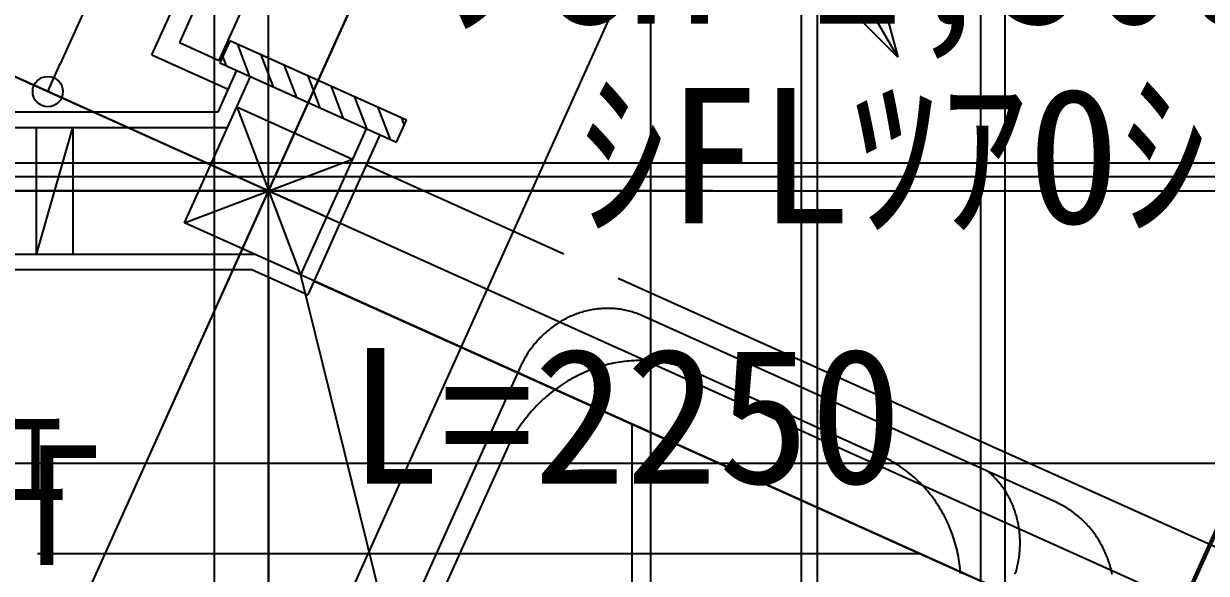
# Model space of a CAD drawing. Header units: metres. Extents: x 10908 to 27249, y 7268 to 22901.
# Drawn here: x 19117 to 20094, y 11419 to 11873 of the extents above; entities that cross this region are included whole.
import ezdxf

# ---------------------------------------------------------------- set-up
doc = ezdxf.new("R2010")
doc.units = ezdxf.units.M

msp = doc.modelspace()

# ---------------------------------------------------------------- linework, layer by layer
at = {"layer": '繝繝ｼ繧ｿ 001_1F'}
for p, q in [((19025.69, 11083.07), (21884.12, 17435.13)), ((19566.79, 12772.89), (19146.93, 11839.88)), ((18912.84, 11917.8), (20572.78, 11170.83)), ((19319.06, 11662.44), (19319.06, 11912.44)), ((19200.38, 11788.41), (18972.4, 11891)), ((19136.67, 11817.08), (19146.93, 11839.88)), ((19364.65, 11714.49), (19136.67, 11817.08)), ((19136.67, 11817.08), (19136.67, 11817.08)), ((19200.38, 11788.41), (19200.38, 11788.41)), ((19686.02, 11735), (11375, 11735)), ((19364.65, 11714.49), (19364.65, 11714.49)), ((19319.06, 11662.44), (19319.06, 11662.44))]:
    msp.add_line(p, q, dxfattribs=at)
msp.add_circle((19136.67, 11817.08), 12.5, dxfattribs=at)
at = {"layer": '繝繝ｼ繧ｿ 001_2F'}
for p, q in [((19838.97, 11845.47), (19714.39, 12061.25)), ((19819.56, 11917.92), (19838.97, 11845.47)), ((19838.97, 11845.47), (19785.94, 11898.51))]:
    msp.add_line(p, q, dxfattribs=at)
at = {"layer": '繧ｫ繝槭メ_1F'}
for p, q in [((19562.94, 11682.83), (19399.88, 11756.21)), ((19356.79, 11660.46), (20068.09, 11340.37)), ((20111.18, 11436.12), (19607.8, 11662.64))]:
    msp.add_line(p, q, dxfattribs=at)
at = {"layer": '繧ｫ繧ｿ繝ｭ繧ｰ驛ｨ蜩(蜴ｨ謌ｿ險ｭ蛯)_2F'}
for p, q in [((20084.42, 12951), (19159.6, 10899.85)), ((19734.56, 10640.84), (20658.74, 12692.06)), ((19588.32, 11637.06), (19587.07, 11636.86)), ((19589.57, 11637.23), (19588.32, 11637.06)), ((19590.82, 11637.39), (19589.57, 11637.23)), ((19592.08, 11637.52), (19590.82, 11637.39)), ((19593.34, 11637.63), (19592.08, 11637.52)), ((19594.6, 11637.72), (19593.34, 11637.63)), ((19595.85, 11637.79), (19594.6, 11637.72)), ((19597.11, 11637.84), (19595.85, 11637.79)), ((19598.37, 11637.86), (19597.11, 11637.84)), ((19599.62, 11637.87), (19598.37, 11637.86)), ((19600.88, 11637.85), (19599.62, 11637.87)), ((19602.13, 11637.81), (19600.88, 11637.85)), ((19603.38, 11637.74), (19602.13, 11637.81)), ((19604.63, 11637.66), (19603.38, 11637.74)), ((19605.88, 11637.55), (19604.63, 11637.66)), ((19607.12, 11637.43), (19605.88, 11637.55)), ((19608.36, 11637.28), (19607.12, 11637.43)), ((19609.6, 11637.11), (19608.36, 11637.28)), ((19610.83, 11636.91), (19609.6, 11637.11)), ((19561.83, 11627.85), (19560.7, 11627.2)), ((19562.96, 11628.48), (19561.83, 11627.85)), ((19564.1, 11629.09), (19562.96, 11628.48)), ((19565.25, 11629.69), (19564.1, 11629.09)), ((19566.41, 11630.26), (19565.25, 11629.69)), ((19567.58, 11630.81), (19566.41, 11630.26)), ((19568.75, 11631.34), (19567.58, 11630.81)), ((19569.94, 11631.86), (19568.75, 11631.34)), ((19571.13, 11632.35), (19569.94, 11631.86)), ((19572.32, 11632.82), (19571.13, 11632.35)), ((19573.52, 11633.27), (19572.32, 11632.82)), ((19574.73, 11633.7), (19573.52, 11633.27)), ((19575.94, 11634.11), (19574.73, 11633.7)), ((19577.16, 11634.5), (19575.94, 11634.11)), ((19578.39, 11634.87), (19577.16, 11634.5)), ((19579.62, 11635.22), (19578.39, 11634.87)), ((19580.85, 11635.54), (19579.62, 11635.22)), ((19582.09, 11635.85), (19580.85, 11635.54)), ((19583.33, 11636.13), (19582.09, 11635.85)), ((19584.57, 11636.4), (19583.33, 11636.13)), ((19585.82, 11636.64), (19584.57, 11636.4)), ((19587.07, 11636.86), (19585.82, 11636.64)), ((19612.06, 11636.7), (19610.83, 11636.91)), ((19613.29, 11636.46), (19612.06, 11636.7)), ((19614.5, 11636.21), (19613.29, 11636.46)), ((19615.72, 11635.93), (19614.5, 11636.21)), ((19616.93, 11635.63), (19615.72, 11635.93)), ((19618.13, 11635.31), (19616.93, 11635.63)), ((19619.32, 11634.96), (19618.13, 11635.31)), ((19620.51, 11634.6), (19619.32, 11634.96)), ((19621.7, 11634.22), (19620.51, 11634.6)), ((19622.87, 11633.81), (19621.7, 11634.22)), ((19624.04, 11633.39), (19622.87, 11633.81)), ((19625.2, 11632.94), (19624.04, 11633.39)), ((19626.35, 11632.47), (19625.2, 11632.94)), ((19627.49, 11631.99), (19626.35, 11632.47)), ((19628.63, 11631.48), (19627.49, 11631.99)), ((19629.75, 11630.95), (19628.63, 11631.48)), ((19630.87, 11630.41), (19629.75, 11630.95)), ((19970.38, 11477.33), (19630.87, 11630.41)), ((19548.03, 11618), (19547.05, 11617.12)), ((19549.02, 11618.86), (19548.03, 11618)), ((19550.03, 11619.71), (19549.02, 11618.86)), ((19551.04, 11620.53), (19550.03, 11619.71)), ((19552.07, 11621.35), (19551.04, 11620.53)), ((19553.11, 11622.14), (19552.07, 11621.35)), ((19554.16, 11622.92), (19553.11, 11622.14)), ((19555.23, 11623.68), (19554.16, 11622.92)), ((19556.3, 11624.42), (19555.23, 11623.68)), ((19557.38, 11625.14), (19556.3, 11624.42)), ((19558.48, 11625.85), (19557.38, 11625.14)), ((19559.59, 11626.54), (19558.48, 11625.85)), ((19560.7, 11627.2), (19559.59, 11626.54)), ((19538.87, 11608.51), (19538.04, 11607.48)), ((19539.72, 11609.53), (19538.87, 11608.51)), ((19540.59, 11610.53), (19539.72, 11609.53)), ((19541.47, 11611.51), (19540.59, 11610.53)), ((19542.36, 11612.49), (19541.47, 11611.51)), ((19543.27, 11613.44), (19542.36, 11612.49)), ((19544.2, 11614.38), (19543.27, 11613.44)), ((19545.14, 11615.31), (19544.2, 11614.38)), ((19546.09, 11616.22), (19545.14, 11615.31)), ((19547.05, 11617.12), (19546.09, 11616.22)), ((19531.95, 11598.79), (19531.26, 11597.65)), ((19532.65, 11599.92), (19531.95, 11598.79)), ((19533.37, 11601.04), (19532.65, 11599.92)), ((19534.11, 11602.14), (19533.37, 11601.04)), ((19534.86, 11603.24), (19534.11, 11602.14)), ((19535.63, 11604.32), (19534.86, 11603.24)), ((19536.42, 11605.39), (19535.63, 11604.32)), ((19537.22, 11606.44), (19536.42, 11605.39)), ((19538.04, 11607.48), (19537.22, 11606.44)), ((19526.42, 11588.18), (19525.9, 11586.96)), ((19526.96, 11589.4), (19526.42, 11588.18)), ((19527.52, 11590.6), (19526.96, 11589.4)), ((19528.1, 11591.8), (19527.52, 11590.6)), ((19528.7, 11592.99), (19528.1, 11591.8)), ((19529.31, 11594.17), (19528.7, 11592.99)), ((19529.94, 11595.34), (19529.31, 11594.17)), ((19530.59, 11596.5), (19529.94, 11595.34)), ((19531.26, 11597.65), (19530.59, 11596.5)), ((19589, 11588.46), (19587.2, 11587.82)), ((19590.81, 11589.07), (19589, 11588.46)), ((19592.63, 11589.65), (19590.81, 11589.07)), ((19594.46, 11590.2), (19592.63, 11589.65)), ((19596.29, 11590.72), (19594.46, 11590.2)), ((19598.13, 11591.21), (19596.29, 11590.72)), ((19599.98, 11591.66), (19598.13, 11591.21)), ((19601.83, 11592.09), (19599.98, 11591.66)), ((19603.68, 11592.49), (19601.83, 11592.09)), ((19605.54, 11592.86), (19603.68, 11592.49)), ((19607.4, 11593.19), (19605.54, 11592.86)), ((19609.27, 11593.49), (19607.4, 11593.19)), ((19611.14, 11593.77), (19609.27, 11593.49)), ((19613.01, 11594.01), (19611.14, 11593.77)), ((19614.89, 11594.22), (19613.01, 11594.01)), ((19616.76, 11594.4), (19614.89, 11594.22)), ((19618.64, 11594.55), (19616.76, 11594.4)), ((19620.52, 11594.66), (19618.64, 11594.55)), ((19622.39, 11594.75), (19620.52, 11594.66)), ((19624.27, 11594.8), (19622.39, 11594.75)), ((19626.14, 11594.82), (19624.27, 11594.8)), ((19628.02, 11594.81), (19626.14, 11594.82)), ((19629.89, 11594.77), (19628.02, 11594.81)), ((19631.76, 11594.7), (19629.89, 11594.77)), ((19633.63, 11594.6), (19631.76, 11594.7)), ((19635.49, 11594.46), (19633.63, 11594.6)), ((19637.35, 11594.29), (19635.49, 11594.46)), ((19639.2, 11594.1), (19637.35, 11594.29)), ((19641.05, 11593.87), (19639.2, 11594.1)), ((19642.9, 11593.61), (19641.05, 11593.87)), ((19644.74, 11593.31), (19642.9, 11593.61)), ((19646.57, 11592.99), (19644.74, 11593.31)), ((19648.4, 11592.64), (19646.57, 11592.99)), ((19650.22, 11592.25), (19648.4, 11592.64)), ((19652.03, 11591.84), (19650.22, 11592.25)), ((19653.83, 11591.39), (19652.03, 11591.84)), ((19655.63, 11590.91), (19653.83, 11591.39)), ((19657.41, 11590.41), (19655.63, 11590.91)), ((19659.19, 11589.87), (19657.41, 11590.41)), ((19660.95, 11589.3), (19659.19, 11589.87)), ((19662.71, 11588.7), (19660.95, 11589.3)), ((19664.45, 11588.08), (19662.71, 11588.7)), ((19525.9, 11586.96), (19286, 11054.87)), ((19568.02, 11578.87), (19566.35, 11577.88)), ((19569.7, 11579.82), (19568.02, 11578.87)), ((19571.4, 11580.75), (19569.7, 11579.82)), ((19573.11, 11581.65), (19571.4, 11580.75)), ((19574.83, 11582.52), (19573.11, 11581.65)), ((19576.57, 11583.36), (19574.83, 11582.52)), ((19578.31, 11584.18), (19576.57, 11583.36)), ((19580.07, 11584.97), (19578.31, 11584.18)), ((19581.84, 11585.72), (19580.07, 11584.97)), ((19583.61, 11586.45), (19581.84, 11585.72)), ((19585.4, 11587.15), (19583.61, 11586.45)), ((19587.2, 11587.82), (19585.4, 11587.15)), ((19666.19, 11587.42), (19664.45, 11588.08)), ((19667.91, 11586.73), (19666.19, 11587.42)), ((19669.62, 11586.01), (19667.91, 11586.73)), ((19671.32, 11585.27), (19669.62, 11586.01)), ((19673, 11584.49), (19671.32, 11585.27)), ((19674.67, 11583.69), (19673, 11584.49)), ((19674.67, 11583.69), (19821.64, 11517.43)), ((19553.51, 11569.07), (19551.98, 11567.85)), ((19555.06, 11570.26), (19553.51, 11569.07)), ((19556.62, 11571.43), (19555.06, 11570.26)), ((19558.21, 11572.57), (19556.62, 11571.43)), ((19559.8, 11573.68), (19558.21, 11572.57)), ((19561.42, 11574.77), (19559.8, 11573.68)), ((19563.05, 11575.84), (19561.42, 11574.77)), ((19564.69, 11576.87), (19563.05, 11575.84)), ((19566.35, 11577.88), (19564.69, 11576.87)), ((19543.17, 11560.04), (19541.77, 11558.66)), ((19544.59, 11561.4), (19543.17, 11560.04)), ((19546.03, 11562.74), (19544.59, 11561.4)), ((19547.49, 11564.05), (19546.03, 11562.74)), ((19548.97, 11565.34), (19547.49, 11564.05)), ((19550.46, 11566.61), (19548.97, 11565.34)), ((19551.98, 11567.85), (19550.46, 11566.61)), ((19533.81, 11549.92), (19532.55, 11548.39)), ((19535.08, 11551.43), (19533.81, 11549.92)), ((19536.38, 11552.91), (19535.08, 11551.43)), ((19537.69, 11554.38), (19536.38, 11552.91)), ((19539.03, 11555.83), (19537.69, 11554.38)), ((19540.39, 11557.26), (19539.03, 11555.83)), ((19541.77, 11558.66), (19540.39, 11557.26)), ((19526.64, 11540.45), (19525.53, 11538.81)), ((19527.78, 11542.08), (19526.64, 11540.45)), ((19528.94, 11543.68), (19527.78, 11542.08)), ((19530.12, 11545.27), (19528.94, 11543.68)), ((19531.33, 11546.84), (19530.12, 11545.27)), ((19532.55, 11548.39), (19531.33, 11546.84)), ((19520.34, 11530.36), (19519.38, 11528.62)), ((19521.33, 11532.08), (19520.34, 11530.36)), ((19522.34, 11533.79), (19521.33, 11532.08)), ((19523.38, 11535.48), (19522.34, 11533.79)), ((19524.44, 11537.15), (19523.38, 11535.48)), ((19525.53, 11538.81), (19524.44, 11537.15)), ((19515.8, 11521.53), (19326.13, 11100.88)), ((19516.65, 11523.33), (19515.8, 11521.53)), ((19517.54, 11525.11), (19516.65, 11523.33)), ((19518.45, 11526.87), (19517.54, 11525.11)), ((19519.38, 11528.62), (19518.45, 11526.87)), ((19823.35, 11516.71), (19821.64, 11517.43)), ((19825.04, 11515.96), (19823.35, 11516.71)), ((19826.72, 11515.18), (19825.04, 11515.96)), ((19828.39, 11514.37), (19826.72, 11515.18)), ((19830.05, 11513.54), (19828.39, 11514.37)), ((19831.69, 11512.67), (19830.05, 11513.54)), ((19833.31, 11511.78), (19831.69, 11512.67)), ((19834.93, 11510.86), (19833.31, 11511.78)), ((19836.52, 11509.91), (19834.93, 11510.86)), ((19838.1, 11508.94), (19836.52, 11509.91)), ((19839.66, 11507.94), (19838.1, 11508.94)), ((19841.21, 11506.91), (19839.66, 11507.94)), ((19842.74, 11505.85), (19841.21, 11506.91)), ((19844.25, 11504.77), (19842.74, 11505.85)), ((19845.74, 11503.66), (19844.25, 11504.77)), ((19847.21, 11502.53), (19845.74, 11503.66)), ((19848.67, 11501.37), (19847.21, 11502.53)), ((19850.11, 11500.18), (19848.67, 11501.37)), ((19914.38, 11502.38), (19913.62, 11503.04)), ((19915.13, 11501.71), (19914.38, 11502.38)), ((19915.87, 11501.03), (19915.13, 11501.71)), ((19916.6, 11500.34), (19915.87, 11501.03)), ((19917.33, 11499.64), (19916.6, 11500.34)), ((19851.52, 11498.97), (19850.11, 11500.18)), ((19852.92, 11497.74), (19851.52, 11498.97)), ((19854.3, 11496.48), (19852.92, 11497.74)), ((19855.65, 11495.19), (19854.3, 11496.48)), ((19856.99, 11493.89), (19855.65, 11495.19)), ((19858.3, 11492.56), (19856.99, 11493.89)), ((19859.59, 11491.2), (19858.3, 11492.56)), ((19860.86, 11489.83), (19859.59, 11491.2)), ((19918.04, 11498.93), (19917.33, 11499.64)), ((19918.74, 11498.2), (19918.04, 11498.93)), ((19919.44, 11497.47), (19918.74, 11498.2)), ((19920.12, 11496.73), (19919.44, 11497.47)), ((19920.8, 11495.97), (19920.12, 11496.73)), ((19921.46, 11495.21), (19920.8, 11495.97)), ((19922.12, 11494.44), (19921.46, 11495.21)), ((19922.76, 11493.66), (19922.12, 11494.44)), ((19923.39, 11492.86), (19922.76, 11493.66)), ((19924.02, 11492.06), (19923.39, 11492.86)), ((19924.63, 11491.25), (19924.02, 11492.06)), ((19925.23, 11490.43), (19924.63, 11491.25)), ((19862.11, 11488.43), (19860.86, 11489.83)), ((19863.34, 11487.01), (19862.11, 11488.43)), ((19864.54, 11485.57), (19863.34, 11487.01)), ((19865.72, 11484.11), (19864.54, 11485.57)), ((19866.87, 11482.62), (19865.72, 11484.11)), ((19868, 11481.12), (19866.87, 11482.62)), ((19869.11, 11479.6), (19868, 11481.12)), ((19925.82, 11489.6), (19925.23, 11490.43)), ((19926.4, 11488.77), (19925.82, 11489.6)), ((19926.97, 11487.92), (19926.4, 11488.77)), ((19927.53, 11487.07), (19926.97, 11487.92)), ((19928.08, 11486.21), (19927.53, 11487.07)), ((19928.61, 11485.34), (19928.08, 11486.21)), ((19929.14, 11484.46), (19928.61, 11485.34)), ((19929.65, 11483.57), (19929.14, 11484.46)), ((19930.15, 11482.68), (19929.65, 11483.57)), ((19930.64, 11481.78), (19930.15, 11482.68)), ((19931.12, 11480.87), (19930.64, 11481.78)), ((19931.58, 11479.96), (19931.12, 11480.87)), ((19870.2, 11478.05), (19869.11, 11479.6)), ((19871.25, 11476.49), (19870.2, 11478.05)), ((19872.29, 11474.91), (19871.25, 11476.49)), ((19873.3, 11473.31), (19872.29, 11474.91)), ((19874.28, 11471.69), (19873.3, 11473.31)), ((19875.23, 11470.05), (19874.28, 11471.69)), ((19932.03, 11479.03), (19931.58, 11479.96)), ((19932.48, 11478.1), (19932.03, 11479.03)), ((19932.9, 11477.17), (19932.48, 11478.1)), ((19933.32, 11476.23), (19932.9, 11477.17)), ((19933.73, 11475.28), (19933.32, 11476.23)), ((19934.12, 11474.32), (19933.73, 11475.28)), ((19934.5, 11473.36), (19934.12, 11474.32)), ((19934.87, 11472.39), (19934.5, 11473.36)), ((19935.22, 11471.42), (19934.87, 11472.39)), ((19935.56, 11470.44), (19935.22, 11471.42)), ((19971.57, 11476.76), (19970.38, 11477.33)), ((19972.75, 11476.17), (19971.57, 11476.76)), ((19973.92, 11475.56), (19972.75, 11476.17)), ((19975.08, 11474.93), (19973.92, 11475.56)), ((19976.22, 11474.29), (19975.08, 11474.93)), ((19977.36, 11473.62), (19976.22, 11474.29)), ((19978.49, 11472.93), (19977.36, 11473.62)), ((19979.6, 11472.23), (19978.49, 11472.93)), ((19980.71, 11471.51), (19979.6, 11472.23)), ((19981.8, 11470.77), (19980.71, 11471.51)), ((19876.17, 11468.4), (19875.23, 11470.05)), ((19877.07, 11466.73), (19876.17, 11468.4)), ((19877.95, 11465.04), (19877.07, 11466.73)), ((19878.8, 11463.34), (19877.95, 11465.04)), ((19879.62, 11461.62), (19878.8, 11463.34)), ((19880.42, 11459.89), (19879.62, 11461.62)), ((19935.89, 11469.46), (19935.56, 11470.44)), ((19936.21, 11468.47), (19935.89, 11469.46)), ((19936.52, 11467.48), (19936.21, 11468.47)), ((19936.81, 11466.48), (19936.52, 11467.48)), ((19937.09, 11465.48), (19936.81, 11466.48)), ((19937.35, 11464.47), (19937.09, 11465.48)), ((19937.6, 11463.46), (19937.35, 11464.47)), ((19937.84, 11462.44), (19937.6, 11463.46)), ((19938.07, 11461.42), (19937.84, 11462.44)), ((19938.28, 11460.4), (19938.07, 11461.42)), ((19982.88, 11470.01), (19981.8, 11470.77)), ((19983.95, 11469.23), (19982.88, 11470.01)), ((19985, 11468.43), (19983.95, 11469.23)), ((19986.05, 11467.62), (19985, 11468.43)), ((19987.08, 11466.79), (19986.05, 11467.62)), ((19988.09, 11465.94), (19987.08, 11466.79)), ((19989.1, 11465.08), (19988.09, 11465.94)), ((19990.09, 11464.19), (19989.1, 11465.08)), ((19991.06, 11463.3), (19990.09, 11464.19)), ((19992.02, 11462.38), (19991.06, 11463.3)), ((19992.97, 11461.45), (19992.02, 11462.38)), ((19993.9, 11460.5), (19992.97, 11461.45)), ((19881.19, 11458.14), (19880.42, 11459.89)), ((19881.94, 11456.38), (19881.19, 11458.14)), ((19882.65, 11454.61), (19881.94, 11456.38)), ((19883.34, 11452.82), (19882.65, 11454.61)), ((19884, 11451.02), (19883.34, 11452.82)), ((19938.48, 11459.37), (19938.28, 11460.4)), ((19938.67, 11458.34), (19938.48, 11459.37)), ((19938.85, 11457.31), (19938.67, 11458.34)), ((19939.01, 11456.27), (19938.85, 11457.31)), ((19939.15, 11455.23), (19939.01, 11456.27)), ((19939.29, 11454.19), (19939.15, 11455.23)), ((19939.41, 11453.14), (19939.29, 11454.19)), ((19939.52, 11452.1), (19939.41, 11453.14)), ((19939.61, 11451.05), (19939.52, 11452.1)), ((19994.82, 11459.54), (19993.9, 11460.5)), ((19995.72, 11458.56), (19994.82, 11459.54)), ((19996.61, 11457.57), (19995.72, 11458.56)), ((19997.48, 11456.56), (19996.61, 11457.57)), ((19998.33, 11455.53), (19997.48, 11456.56)), ((19999.17, 11454.49), (19998.33, 11455.53)), ((19999.99, 11453.44), (19999.17, 11454.49)), ((20000.8, 11452.37), (19999.99, 11453.44)), ((20001.59, 11451.29), (20000.8, 11452.37)), ((19884.63, 11449.2), (19884, 11451.02)), ((19885.23, 11447.38), (19884.63, 11449.2)), ((19885.8, 11445.54), (19885.23, 11447.38)), ((19886.35, 11443.69), (19885.8, 11445.54)), ((19886.86, 11441.83), (19886.35, 11443.69)), ((19887.35, 11439.97), (19886.86, 11441.83)), ((19939.69, 11450), (19939.61, 11451.05)), ((19939.76, 11448.94), (19939.69, 11450)), ((19939.81, 11447.89), (19939.76, 11448.94)), ((19939.85, 11446.83), (19939.81, 11447.89)), ((19939.88, 11445.78), (19939.85, 11446.83)), ((19939.86, 11441.54), (19939.88, 11442.6)), ((19939.9, 11444.72), (19939.88, 11445.78)), ((19939.88, 11442.6), (19939.9, 11443.66)), ((19939.9, 11443.66), (19939.9, 11444.72)), ((20002.36, 11450.2), (20001.59, 11451.29)), ((20003.12, 11449.09), (20002.36, 11450.2)), ((20003.86, 11447.97), (20003.12, 11449.09)), ((20004.58, 11446.84), (20003.86, 11447.97)), ((20005.29, 11445.69), (20004.58, 11446.84)), ((20005.97, 11444.53), (20005.29, 11445.69)), ((20006.64, 11443.36), (20005.97, 11444.53)), ((20007.29, 11442.18), (20006.64, 11443.36)), ((20007.93, 11440.99), (20007.29, 11442.18)), ((19887.81, 11438.09), (19887.35, 11439.97)), ((19888.24, 11436.2), (19887.81, 11438.09)), ((19888.64, 11434.31), (19888.24, 11436.2)), ((19889.01, 11432.4), (19888.64, 11434.31)), ((19889.35, 11430.49), (19889.01, 11432.4)), ((19938.86, 11430.96), (19939.02, 11432.01)), ((19939.02, 11432.01), (19939.16, 11433.07)), ((19939.16, 11433.07), (19939.3, 11434.12)), ((19939.3, 11434.12), (19939.42, 11435.18)), ((19939.42, 11435.18), (19939.52, 11436.24)), ((19939.52, 11436.24), (19939.62, 11437.3)), ((19939.62, 11437.3), (19939.7, 11438.36)), ((19939.7, 11438.36), (19939.76, 11439.42)), ((19939.76, 11439.42), (19939.82, 11440.48)), ((19939.82, 11440.48), (19939.86, 11441.54)), ((20008.54, 11439.78), (20007.93, 11440.99)), ((20009.14, 11438.57), (20008.54, 11439.78)), ((20009.71, 11437.34), (20009.14, 11438.57)), ((20010.27, 11436.11), (20009.71, 11437.34)), ((20010.81, 11434.86), (20010.27, 11436.11)), ((20011.33, 11433.6), (20010.81, 11434.86)), ((20011.84, 11432.34), (20011.33, 11433.6)), ((20012.32, 11431.07), (20011.84, 11432.34)), ((19889.66, 11428.57), (19889.35, 11430.49)), ((19889.94, 11426.65), (19889.66, 11428.57)), ((19890.19, 11424.72), (19889.94, 11426.65)), ((19890.41, 11422.78), (19890.19, 11424.72)), ((19890.61, 11420.84), (19890.41, 11422.78)), ((19936.83, 11421.56), (19937.11, 11422.59)), ((19937.11, 11422.59), (19937.37, 11423.63)), ((19937.37, 11423.63), (19937.62, 11424.67)), ((19937.62, 11424.67), (19937.86, 11425.71)), ((19937.86, 11425.71), (19938.09, 11426.76)), ((19938.09, 11426.76), (19938.3, 11427.8)), ((19938.3, 11427.8), (19938.5, 11428.85)), ((19938.5, 11428.85), (19938.69, 11429.9)), ((19938.69, 11429.9), (19938.86, 11430.96)), ((20012.78, 11429.78), (20012.32, 11431.07)), ((20013.23, 11428.49), (20012.78, 11429.78)), ((20013.65, 11427.19), (20013.23, 11428.49)), ((20014.05, 11425.89), (20013.65, 11427.19)), ((20014.44, 11424.57), (20014.05, 11425.89)), ((20014.8, 11423.25), (20014.44, 11424.57)), ((20015.15, 11421.92), (20014.8, 11423.25)), ((19890.77, 11418.9), (19890.61, 11420.84)), ((19935.92, 11418.48), (19936.24, 11419.5)), ((19936.24, 11419.5), (19936.54, 11420.53)), ((19936.54, 11420.53), (19936.83, 11421.56)), ((20015.47, 11420.59), (20015.15, 11421.92)), ((20015.78, 11419.25), (20015.47, 11420.59)), ((20016.06, 11417.9), (20015.78, 11419.25))]:
    msp.add_line(p, q, dxfattribs=at)
at = {"layer": '蜀螢∽ｻ穂ｸ_1F'}
for p, q in [((19292.61, 11834.63), (19277.03, 11800)), ((19277.03, 11800), (17818.12, 11800)), ((19378.33, 11708.33), (19411.16, 11781.29)), ((19351.66, 11649.06), (19378.33, 11708.33)), ((17881.17, 11670), (19305.11, 11670)), ((19305.11, 11670), (19351.66, 11649.06))]:
    msp.add_line(p, q, dxfattribs=at)
at = {"layer": '螢_1F'}
for p, q in [((19292.73, 11804.43), (19304.01, 11829.5)), ((19055.73, 11787.5), (19285.11, 11787.5)), ((19127.4, 11682.5), (19127.4, 11787.5)), ((19127.4, 11787.5), (19157.4, 11787.5)), ((19127.4, 11682.5), (19157.4, 11787.5)), ((19157.4, 11787.5), (19157.4, 11682.5)), ((19399.76, 11786.41), (19388.48, 11761.34)), ((19307.79, 11682.5), (19055.73, 11682.5)), ((19157.4, 11682.5), (19127.4, 11682.5))]:
    msp.add_line(p, q, dxfattribs=at)
at = {"layer": '蟒ｺ蜈ｷ(譛ｨ陬ｽ謌ｸ)_1F'}
for p, q in [((19222.7, 11847.45), (19803.37, 13137.82)), ((19536.5, 12504.56), (19245.34, 11857.55)), ((19278.17, 11842.78), (19569.33, 12489.78)), ((19245.34, 11857.55), (19278.17, 11842.78)), ((19287.13, 11859.03), (19278.92, 11840.79)), ((19433.05, 11793.37), (19287.13, 11859.03)), ((19303.67, 11829.65), (19293.64, 11856.1)), ((19222.7, 11847.45), (19285.63, 11819.13)), ((19284.33, 11838.36), (19281.36, 11846.2)), ((19323.02, 11820.95), (19312.99, 11847.4)), ((19278.92, 11840.79), (19424.84, 11775.13)), ((19342.36, 11812.24), (19332.33, 11838.69)), ((19361.71, 11803.54), (19351.68, 11829.99)), ((19381.05, 11794.83), (19371.02, 11821.28)), ((19400.4, 11786.13), (19390.37, 11812.57)), ((19419.74, 11777.42), (19409.71, 11803.87)), ((19424.84, 11775.13), (19433.05, 11793.37)), ((19431.25, 11789.38), (19429.06, 11795.16))]:
    msp.add_line(p, q, dxfattribs=at)
at = {"layer": '蟒ｺ蜈ｷ(驥大ｱ樒ｪ)_1F'}
msp.add_line((20219.63, 11713.69), (19936.48, 11084.47), dxfattribs=at)
at = {"layer": '蠎贋ｻ穂ｸ_1F'}
for p, q in [((19319.06, 11663.73), (19319.06, 11375.01)), ((19619.06, 11542.43), (19619.06, 11321.03)), ((19857.79, 11435.01), (19128.15, 11435.01))]:
    msp.add_line(p, q, dxfattribs=at)
at = {"layer": '譟ｱ_1F'}
for p, q in [((19249.64, 11708.67), (19292.73, 11804.43)), ((19292.73, 11804.43), (19388.48, 11761.34)), ((19292.73, 11804.43), (19345.39, 11665.58)), ((19249.64, 11708.67), (19388.48, 11761.34)), ((19388.48, 11761.34), (19345.39, 11665.58)), ((19345.39, 11665.58), (19249.64, 11708.67))]:
    msp.add_line(p, q, dxfattribs=at)
at = {"layer": '豌ｴ蟷ｳ髱｢_1F'}
for p, q in [((19345.39, 11665.58), (19508.07, 11009.34)), ((20079.49, 11335.24), (19345.39, 11665.58))]:
    msp.add_line(p, q, dxfattribs=at)
at = {"layer": '騾壹ｊ闃ｯ_1F'}
for p, q in [((19274.29, 9325.01), (19274.29, 22205.01)), ((19319.09, 10010), (19319.09, 22205)), ((19634.74, 9325.02), (19634.74, 22205.02)), ((19759.46, 10010), (19759.46, 22205)), ((19772.49, 9858.33), (19772.49, 22205)), ((19907.48, 10010), (19907.48, 22205.01)), ((19927.51, 9858.33), (19927.51, 22205.01)), ((18814.29, 10613.24), (21206.13, 15928.44)), ((13953.36, 11758.05), (24358.08, 11758.05)), ((13801.7, 11746.98), (24358.08, 11746.98)), ((13514.73, 11735), (24358.08, 11735)), ((13514.73, 11510), (24358.08, 11510))]:
    msp.add_line(p, q, dxfattribs=at)
at = {"layer": '騾壹ｊ闃ｯ_2F'}
for p, q in [((19274.29, 9325.01), (19274.29, 22205.01)), ((19319.09, 10010), (19319.09, 22205)), ((19634.74, 9325.02), (19634.74, 22205.02)), ((19759.46, 10010), (19759.46, 22205)), ((19772.49, 9858.33), (19772.49, 22205)), ((19907.48, 10010), (19907.48, 22205.01)), ((19927.51, 9858.33), (19927.51, 22205.01)), ((18814.29, 10613.24), (21206.13, 15928.44)), ((13953.36, 11758.05), (24358.08, 11758.05)), ((13801.7, 11746.98), (24358.08, 11746.98)), ((13514.73, 11735), (24358.08, 11735)), ((13514.73, 11510), (24358.08, 11510))]:
    msp.add_line(p, q, dxfattribs=at)
at = {"layer": '騾壹ｊ闃ｯ_R'}
for p, q in [((19274.29, 9325.01), (19274.29, 22205.01)), ((19319.09, 10010), (19319.09, 22205)), ((19634.74, 9325.02), (19634.74, 22205.02)), ((19759.46, 10010), (19759.46, 22205)), ((19772.49, 9858.33), (19772.49, 22205)), ((19907.48, 10010), (19907.48, 22205.01)), ((19927.51, 9858.33), (19927.51, 22205.01)), ((18814.29, 10613.24), (21206.13, 15928.44)), ((13953.36, 11758.05), (24358.08, 11758.05)), ((13801.7, 11746.98), (24358.08, 11746.98)), ((13514.73, 11735), (24358.08, 11735)), ((13514.73, 11510), (24358.08, 11510))]:
    msp.add_line(p, q, dxfattribs=at)

# ---------------------------------------------------------------- texts
at = {"layer": '繝繝ｼ繧ｿ 001_2F'}
for s, height, p in [('L=2250', 112, (19385.32, 11493.15)), ('ｽｶｽｳｾ晢ｾ\x80ｽｰ蜿守ｴ', 80, (18310.71, 11474.52))]:
    msp.add_text(s, height=height, dxfattribs=at).set_placement(p)
at = {"layer": '驛ｨ螻_1F'}
for s, p in [('ｼCH 2,500ｼ', (19465.98, 11873.11)), ('ｼFLﾂｱ0ｼ', (19575.22, 11708.11)), ('邇髢｢', (18817.5, 11395.47))]:
    msp.add_text(s, height=112, dxfattribs=at).set_placement(p)

doc.saveas('drawing.dxf')
